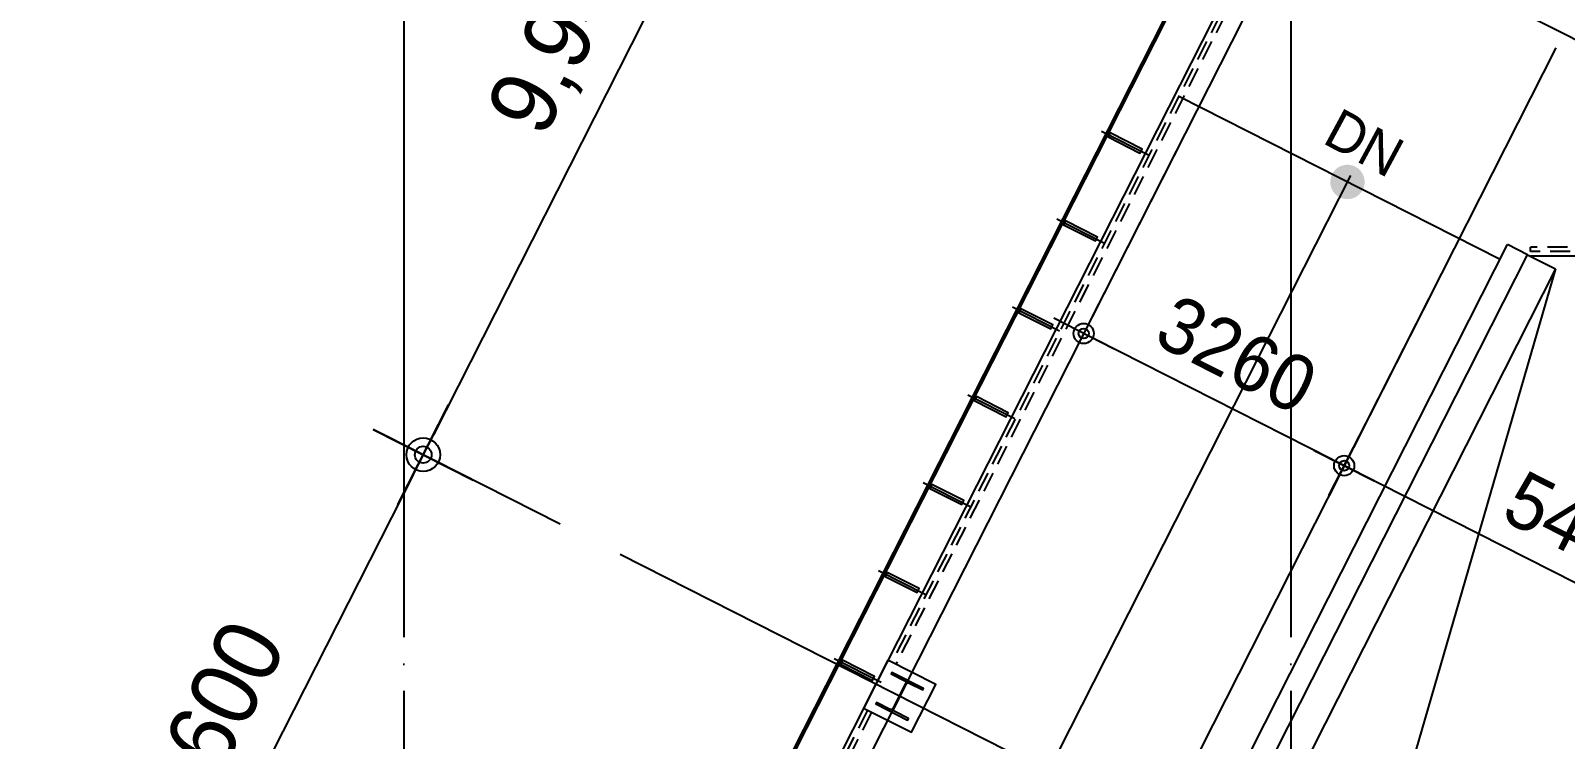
# Model space of a CAD drawing. Header units: metres. Extents: x 630750 to 860239, y 578133 to 726633.
# Drawn here: x 704139 to 721266, y 649918 to 657829 of the extents above; entities that cross this region are included whole.
import ezdxf

# ---------------------------------------------------------------- set-up
doc = ezdxf.new("R2010")
doc.units = ezdxf.units.M
doc.header["$LTSCALE"] = 300
doc.linetypes.add('CEN', pattern=[62, 60, -1, 0, -1])
doc.linetypes.add('HID1', pattern=[0.375, 0.25, -0.125])
doc.layers.get('Defpoints').update_dxf_attribs({"color": 8})
for name, color, linetype in [('A-CEN-1', 1, 'Continuous'), ('A-DIM', 7, 'Continuous'), ('A-ELE8', 8, 'Continuous'), ('A-HAT-1', 9, 'Continuous'), ('A-STAIR', 4, 'Continuous'), ('A-SYM1', 7, 'Continuous'), ('A-TXT-M', 3, 'Continuous'), ('A-TXT-S', 3, 'Continuous'), ('A-WAL-DW', 7, 'Continuous'), ('A-WIN-GLASS', 4, 'Continuous'), ('DIM', 7, 'Continuous'), ('FIN', 6, 'Continuous'), ('INT', 117, 'Continuous'), ('KUK-F-LEVEL', 4, 'Continuous'), ('KUK-WALL-FIN 1', 30, 'Continuous'), ('STEL', 3, 'Continuous'), ('STL', 3, 'Continuous')]:
    doc.layers.add(name, color=color, linetype=linetype)
doc.styles.add('TEXT(돋음)', font='')
doc.styles.add('돋움', font='')
doc.styles.get('TEXT(돋음)').set_extended_font_data('Dotum')
doc.styles.get('돋움').set_extended_font_data('Dotum')
doc.dimstyles.new('DIM250', dxfattribs={"dimscale": 250, "dimtxt": 3, "dimasz": 1, "dimexe": 2, "dimexo": 3, "dimgap": 1, "dimtad": 1, "dimdec": 0, "dimzin": 0, "dimdsep": 46, "dimlunit": 6, "dimtxsty": 'TEXT(돋음)', "dimblk": 'Z_DOT', "dimcen": 2.5, "dimdle": 2, "dimclrd": 256, "dimclre": 256, "dimclrt": 3, "dimadec": 0, "dimazin": 0, "dimtfac": 1, "dimtdec": 0, "dimtix": 1, "dimtmove": 2, "dimatfit": 3, "dimldrblk": 'Z_DOT', "dimfxl": 1, "dimtolj": 1, "dimtzin": 0, "dimarcsym": 0})
doc.dimstyles.new('DIM250s', dxfattribs={"dimscale": 250, "dimtxt": 2.5, "dimasz": 0.6, "dimexe": 1.5, "dimexo": 2, "dimgap": 1, "dimtad": 1, "dimdec": 0, "dimzin": 0, "dimdsep": 46, "dimtxsty": 'TEXT(돋음)', "dimblk": 'Z_DOT', "dimcen": 1.5, "dimdle": 2, "dimclrd": 256, "dimclre": 256, "dimclrt": 3, "dimadec": 0, "dimazin": 0, "dimtfac": 1, "dimtdec": 0, "dimtix": 1, "dimtmove": 2, "dimatfit": 3, "dimldrblk": 'Z_DOT', "dimfxl": 1, "dimtolj": 1, "dimtzin": 0, "dimarcsym": 0})

# ---------------------------------------------------------------- blocks, each defined once
blk = doc.blocks.new('*U19')
at = {"layer": 'STEL'}
blk.add_lwpolyline([(27.5, -18, 0.4142136), (5.5, -40), (5.5, -354, 0.4142136), (27.5, -376), (199, -376), (199, -394), (-199, -394), (-199, -376), (-27.5, -376, 0.4142136), (-5.5, -354), (-5.5, -40, 0.4142136), (-27.5, -18), (-199, -18), (-199, 0), (199, 0), (199, -18)], format="xyb", close=True, dxfattribs=at)
blk = doc.blocks.new('Z_DOT')
at = {"layer": 'DIM', "color": 7}
for p, q in [((0, -2.5), (0, 2.5)), ((-2.5, 0), (2.5, 0))]:
    blk.add_line(p, q, dxfattribs=at)
for radius in [0.75, 0.375]:
    blk.add_circle((0, 0), radius, dxfattribs=at)
blk = doc.blocks.new('*D34')
at = {"layer": 'A-DIM', "lineweight": -2, "transparency": 16777216}
for p, q in [((714545, 661191), (712571, 662192)), ((712904, 661743), (708633, 653318)), ((710048, 652321), (708074, 653321))]:
    blk.add_line(p, q, dxfattribs=at)
at = {"layer": 'Defpoints', "color": 0, "transparency": 16777216}
for p in [(715214, 660852), (708520, 653095), (710717, 651981)]:
    blk.add_point(p, dxfattribs=at)
at = {"layer": 'A-DIM', "lineweight": -2, "transparency": 16777216, "xscale": 250, "yscale": 250, "zscale": 250}
for p, rotation in [((713017, 661965), 63.11574874094842), ((708520, 653095), 243.1157487409484)]:
    blk.add_blockref('Z_DOT', p, dxfattribs=dict(at, rotation=rotation))
at = {"layer": 'A-DIM', "color": 3, "transparency": 16777216, "insert": (710146, 657846), "char_height": 750, "attachment_point": 5, "rotation": 63.1157, "style": 'TEXT(돋음)'}
blk.add_mtext('\\A1;9,945', dxfattribs=at)
blk = doc.blocks.new('*D35')
at = {"layer": 'A-DIM', "lineweight": -2, "transparency": 16777216}
for p, q in [((710048, 652321), (708074, 653321)), ((708407, 652872), (705196, 646540)), ((706612, 645542), (704637, 646543))]:
    blk.add_line(p, q, dxfattribs=at)
at = {"layer": 'Defpoints', "color": 0, "transparency": 16777216}
for p in [(710717, 651981), (705083, 646317), (707280, 645203)]:
    blk.add_point(p, dxfattribs=at)
at = {"layer": 'A-DIM', "lineweight": -2, "transparency": 16777216, "xscale": 250, "yscale": 250, "zscale": 250}
for p, rotation in [((708520, 653095), 63.11574874094905), ((705083, 646317), 243.115748740949)]:
    blk.add_blockref('Z_DOT', p, dxfattribs=dict(at, rotation=rotation))
at = {"layer": 'A-DIM', "color": 3, "transparency": 16777216, "insert": (706179, 650022), "char_height": 750, "attachment_point": 5, "rotation": 63.1157, "style": 'TEXT(돋음)'}
blk.add_mtext('\\A1;7,600', dxfattribs=at)
blk = doc.blocks.new('*D42')
at = {"layer": 'A-DIM', "lineweight": -2, "transparency": 16777216}
for p, q in [((716922, 656482), (715721, 654113)), ((719830, 655008), (718629, 652639)), ((718664, 653041), (716024, 654380))]:
    blk.add_line(p, q, dxfattribs=at)
at = {"layer": 'Defpoints', "color": 0, "transparency": 16777216}
for p in [(717148, 656928), (720056, 655454), (715891, 654448)]:
    blk.add_point(p, dxfattribs=at)
at = {"layer": 'A-DIM', "lineweight": -2, "transparency": 16777216, "xscale": 150, "yscale": 150, "zscale": 150}
for p, rotation in [((715891, 654448), 153.1157527130704), ((718798, 652973), 333.1157527130704)]:
    blk.add_blockref('Z_DOT', p, dxfattribs=dict(at, rotation=rotation))
at = {"layer": 'A-DIM', "color": 3, "transparency": 16777216, "insert": (717599, 654213), "char_height": 625, "attachment_point": 5, "rotation": 333.1158, "style": 'TEXT(돋음)'}
blk.add_mtext('\\A1;3260', dxfattribs=at)
blk = doc.blocks.new('*D43')
at = {"layer": 'A-DIM', "lineweight": -2, "transparency": 16777216}
for p, q in [((719830, 655008), (718629, 652639)), ((718932, 652906), (723512, 650584)), ((724677, 652550), (723476, 650181))]:
    blk.add_line(p, q, dxfattribs=at)
at = {"layer": 'Defpoints', "color": 0, "transparency": 16777216}
for p in [(720056, 655454), (724903, 652996), (723646, 650516)]:
    blk.add_point(p, dxfattribs=at)
at = {"layer": 'A-DIM', "lineweight": -2, "transparency": 16777216, "xscale": 150, "yscale": 150, "zscale": 150}
for p, rotation in [((718798, 652973), 153.1157463584102), ((723646, 650516), 333.1157463584102)]:
    blk.add_blockref('Z_DOT', p, dxfattribs=dict(at, rotation=rotation))
at = {"layer": 'A-DIM', "color": 3, "transparency": 16777216, "insert": (721477, 652247), "char_height": 625, "attachment_point": 5, "rotation": 333.1157, "style": 'TEXT(돋음)'}
blk.add_mtext('\\A1;5435', dxfattribs=at)

msp = doc.modelspace()

# ---------------------------------------------------------------- hatches: boundary and pattern name
at = {"layer": 'A-SYM1'}
h = msp.add_hatch(color=7, dxfattribs=at)
edge = h.paths.add_edge_path()
edge.add_arc((718834.7, 656139.9), 192, 423.11585, 603.11585)
edge.add_arc((718834.7, 656139.9), 192, 603.11585, 783.11585)
at = {"layer": 'KUK-F-LEVEL'}
h = msp.add_hatch(color=4, dxfattribs=at)
edge = h.paths.add_edge_path()
edge.add_arc((718834.7, 656139.9), 192, 423.11585, 603.11585)
edge.add_arc((718834.7, 656139.9), 192, 603.11585, 783.11585)

# ---------------------------------------------------------------- linework, layer by layer
msp.add_line((710152.6, 639015, 0), (718870.9, 656211.3, 0))
at = {"layer": 'A-CEN-1', "linetype": 'CEN'}
for p, q in [((708304.4, 706258.8, 0), (708304.4, 647116.3, 0)), ((718204.4, 706258.8, 0), (718204.4, 647116.3, 0)), ((728469.5, 654131.3, 0), (715214.1, 660851.6, 0)), ((718254.4, 659110.2, 0), (700282.2, 623660.9, 0)), ((721162.1, 657636.1, 0), (709566.5, 634764.4, 0)), ((723979.8, 645257.4, 0), (710717.1, 651981.4, 0))]:
    msp.add_line(p, q, dxfattribs=at)
at = {"layer": 'A-ELE8'}
for p, q in [((714211, 642794.5), (720622.3, 655440.5)), ((720845.3, 655327.4, 0), (720622.3, 655440.5, 0)), ((720845.3, 655327.4, 0), (720622.3, 655440.5, 0)), ((720845.3, 655327.4), (720622.3, 655440.5)), ((720845.3, 655327.4), (720622.3, 655440.5))]:
    msp.add_line(p, q, dxfattribs=at)
at = {"layer": 'A-HAT-1', "color": 8, "elevation": 0}
msp.add_lwpolyline([(721157.5, 655169.1), (715123.3, 634369.1)], dxfattribs=at)
at = {"layer": 'A-STAIR', "elevation": 0}
msp.add_lwpolyline([(720538.9, 655275.9), (716952.1, 657094.3)], dxfattribs=at)
at = {"layer": 'A-WAL-DW'}
for p, q in [((714434, 642681.4), (720845.3, 655327.4)), ((720845.3, 655327.4, 0), (721157.5, 655169.1, 0)), ((720845.3, 655327.4, 0), (721157.5, 655169.1, 0)), ((720845.3, 655327.4), (721157.5, 655169.2))]:
    msp.add_line(p, q, dxfattribs=at)
at = {"layer": 'A-WIN-GLASS'}
for p, q in [((717630.4, 659628.7, 0), (706273.4, 637227.6, 0)), ((717630.4, 659628.7, 0), (706273.4, 637227.6, 0)), ((717654.4, 659622.9, 0), (706294.8, 637216.8, 0)), ((717654.4, 659622.9, 0), (706294.8, 637216.8, 0)), ((717816.6, 658910.2, 0), (706594.7, 636775.4, 0)), ((726412.8, 655310.2, 0), (720879.3, 655310.2, 0)), ((726412.8, 655310.2), (720879.3, 655310.2))]:
    msp.add_line(p, q, dxfattribs=at)
at = {"layer": 'A-WIN-GLASS', "elevation": 0}
for points in [[(716185.2, 656687.4), (716162.6, 656642.8), (716519.4, 656462), (716542, 656506.6), (716185.2, 656687.4)], [(715687.8, 655706.3), (715665.2, 655661.7), (716022, 655480.8), (716044.6, 655525.4), (715687.8, 655706.3)], [(715190.4, 654725.2), (715167.8, 654680.6), (715524.5, 654499.7), (715547.2, 654544.3), (715190.4, 654725.2)], [(714693, 653744.1), (714670.4, 653699.5), (715027.1, 653518.6), (715049.7, 653563.2), (714693, 653744.1)], [(714195.6, 652763), (714173, 652718.4), (714529.7, 652537.5), (714552.3, 652582.1), (714195.6, 652763)], [(713698.2, 651781.9), (713675.5, 651737.3), (714032.3, 651556.4), (714054.9, 651601), (713698.2, 651781.9)], [(713200.7, 650800.7), (713178.1, 650756.1), (713534.9, 650575.3), (713557.5, 650619.9), (713200.7, 650800.7)]]:
    msp.add_lwpolyline(points, dxfattribs=at)
at = {"layer": 'Defpoints'}
for p, q in [((716089.8, 656707.7, 0), (716614.7, 656441.6, 0)), ((715592.4, 655726.6, 0), (716117.3, 655460.5, 0)), ((715095, 654745.5, 0), (715619.9, 654479.4, 0)), ((714597.6, 653764.4, 0), (715122.5, 653498.3, 0)), ((714100.2, 652783.3, 0), (714625.1, 652517.2, 0)), ((713602.8, 651802.2, 0), (714127.7, 651536.1, 0)), ((713105.4, 650821.1, 0), (713630.3, 650555, 0))]:
    msp.add_line(p, q, dxfattribs=at)
at = {"layer": 'FIN', "elevation": 0}
msp.add_lwpolyline([(713706.1, 650802.4), (713434.8, 650267.2), (713970, 649995.9), (714241.3, 650531.1), (713706.1, 650802.4)], dxfattribs=at)
at = {"layer": 'INT', "linetype": 'HID1', "ltscale": 3}
for p, q in [((717872.7, 658910.2, 0), (713750.7, 650779.8, 0)), ((717928.8, 658910.2, 0), (713795.3, 650757.2, 0)), ((726353.2, 655413.8, 0), (720879.3, 655413.8, 0)), ((720879.3, 655363.8, 0), (720879.3, 655413.8, 0)), ((726383.9, 655363.8, 0), (720879.3, 655363.8, 0)), ((713479.4, 650244.6, 0), (711737.6, 646809, 0)), ((713524, 650222, 0), (711782.2, 646786.3, 0))]:
    msp.add_line(p, q, dxfattribs=at)
at = {"layer": 'KUK-F-LEVEL', "color": 4}
msp.add_line((710152.6, 639015), (718870.9, 656211.3), dxfattribs=at)
msp.add_lwpolyline([(720538.9, 655275.9), (716952.1, 657094.3)], dxfattribs=at)
at = {"layer": 'KUK-WALL-FIN 1', "color": 2}
for p, q in [((714434, 642681.4), (720845.3, 655327.4)), ((720845.3, 655327.4), (721157.5, 655169.2)), ((721157.5, 655169.2), (714784, 642597.8))]:
    msp.add_line(p, q, dxfattribs=at)
at = {"layer": 'KUK-WALL-FIN 1'}
msp.add_lwpolyline([(713706.1, 650802.4), (713434.8, 650267.3), (713969.9, 649995.9), (714241.3, 650531.1), (713706.1, 650802.4)], dxfattribs=at)

# ---------------------------------------------------------------- block references
at = {"layer": 'STL', "xscale": -1, "rotation": 333.1157178596914}
msp.add_blockref('*U19', (713927.1, 650574.9, 0), dxfattribs=at)

# ---------------------------------------------------------------- texts
at = {"layer": 'A-TXT-M', "color": 4, "style": '돋움'}
msp.add_text('DN', height=450, rotation=331.66816, dxfattribs=at).set_placement((718542.4, 656581.3))
at = {"layer": 'A-TXT-S', "color": 3, "style": '돋움'}
msp.add_text('DN', height=450, rotation=331.66816, dxfattribs=at).set_placement((718542.4, 656581.3))

# ---------------------------------------------------------------- dimensions: what is measured, and where the dimension line sits
at = {"layer": 'A-DIM'}
for p1, p2, distance, dimstyle, picture, middle in [((715214.1, 660851.6, 0), (710717.1, 651981.4, 0), -2463.4, 'DIM250', '*D34', (710146.1, 657845.9, 0)), ((720055.8, 655454, 0), (717148.1, 656928.2, 0), 2781.2, 'DIM250s', '*D42', (717598.9, 654212.6, 0)), ((720055.8, 655454, 0), (724903.4, 652996.4, 0), -2781.2, 'DIM250s', '*D43', (721476.5, 652246.7, 0)), ((710717.1, 651981.4, 0), (707280.5, 645202.8, 0), -2463.4, 'DIM250', '*D35', (706179.3, 650021.5, 0))]:
    dim = msp.add_aligned_dim(p1=p1, p2=p2, distance=distance, dimstyle=dimstyle, dxfattribs=at)
    dim.commit()
    dim.dimension.update_dxf_attribs({"geometry": picture, "text_midpoint": middle})

doc.saveas('drawing.dxf')
